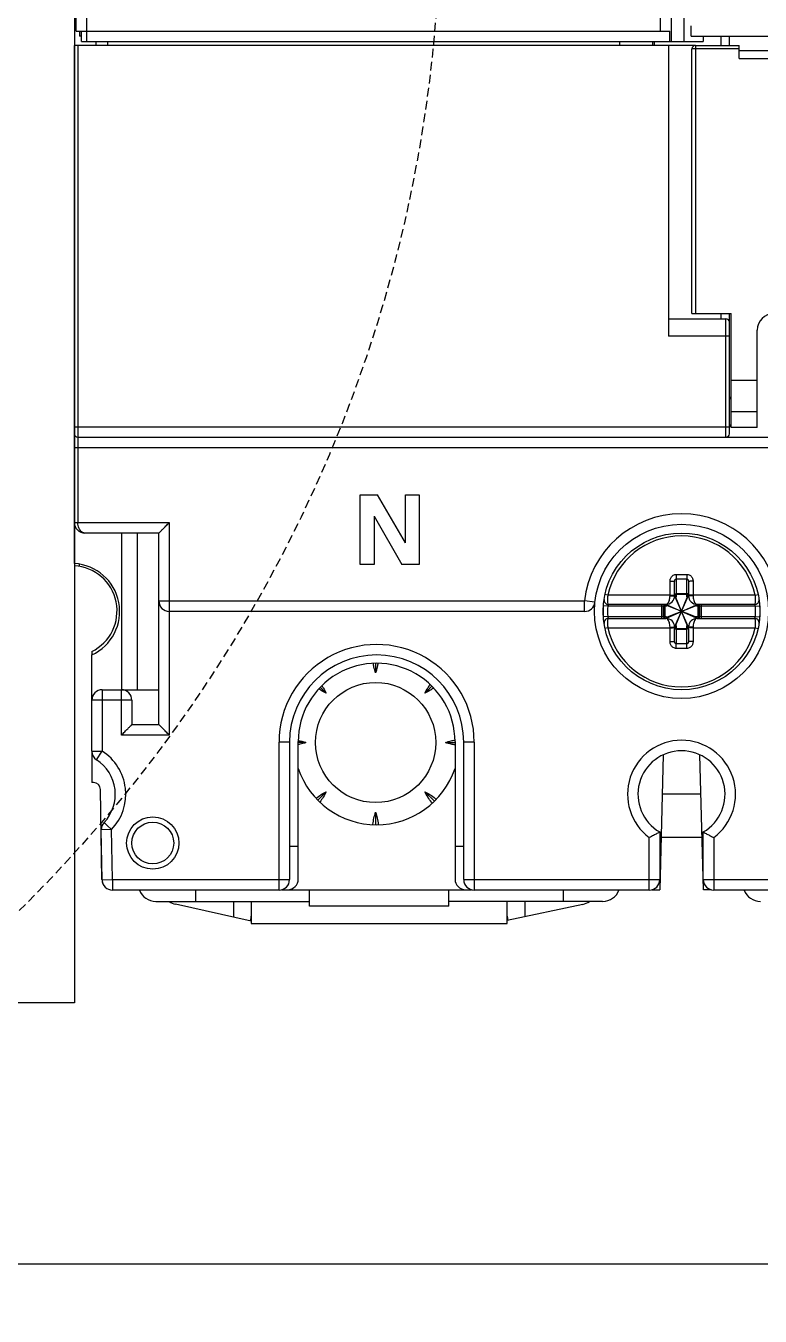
# Model space of a CAD drawing. Header units: millimetres. Extents: x -279 to 279, y -124 to 124.
# Drawn here: x 106.5 to 148.6, y -114.7 to -40.6 of the extents above; entities that cross this region are included whole.
import ezdxf

# ---------------------------------------------------------------- set-up
doc = ezdxf.new("R2010")
doc.units = ezdxf.units.MM
doc.linetypes.add('HIDDENX2', pattern=[0.75, 0.5, -0.25])

msp = doc.modelspace()

# ---------------------------------------------------------------- linework, layer by layer
for p, q in [((109.276, 48.022), (109.276, -40.632)), ((109.376, -40.932), (109.376, 45.561)), ((144.277, -41.532), (144.277, 45.186)), ((143.526, 40.768), (143.526, -41.532)), ((142.926, -40.932), (142.926, 40.168)), ((109.976, 2.068), (109.976, -40.932)), ((109.276, -40.632), (109.276, -41.764)), ((109.376, -40.632), (109.276, -40.632)), ((144.676, -41.232), (144.676, -40.632)), ((109.376, -40.932), (143.446, -40.932)), ((109.576, -40.932), (109.576, -41.232)), ((109.676, -41.232), (109.576, -41.232)), ((109.676, -41.532), (109.676, -40.932)), ((109.976, -40.932), (109.976, -41.532)), ((143.446, -41.532), (143.446, -40.932)), ((144.676, -41.232), (248.576, -41.232)), ((145.377, -41.232), (145.377, -41.532)), ((146.376, -41.232), (146.376, -41.754)), ((146.876, -41.754), (146.876, -41.232)), ((109.276, -71.508), (109.276, -41.764)), ((144.865, -41.764), (109.276, -41.764)), ((109.476, -41.764), (109.476, -69.154)), ((109.676, -41.532), (145.377, -41.532)), ((110.526, -41.764), (110.526, -41.532)), ((111.197, -41.764), (111.197, -41.532)), ((140.576, -41.764), (140.576, -41.532)), ((142.456, -41.532), (142.456, -41.764)), ((142.576, -41.764), (142.576, -41.532)), ((143.376, -41.764), (143.376, -58.454)), ((144.726, -57.154), (144.726, -41.954)), ((147.426, -41.954), (144.726, -41.954)), ((144.926, -41.754), (144.926, -57.154)), ((144.926, -41.754), (147.426, -41.754)), ((147.426, -42.504), (147.426, -41.754)), ((147.426, -42.054), (151.426, -42.054)), ((147.426, -42.504), (151.426, -42.504)), ((143.376, -57.454), (146.676, -57.454)), ((144.726, -57.154), (146.976, -57.154)), ((146.376, -57.154), (146.376, -57.454)), ((146.676, -64.254), (146.676, -57.454)), ((146.876, -64.054), (146.876, -57.154)), ((146.976, -63.704), (146.976, -57.154)), ((146.876, -58.454), (143.376, -58.454)), ((148.476, -63.704), (148.476, -58.104)), ((148.476, -61.004), (146.976, -61.004)), ((146.976, -61.979), (146.876, -61.979)), ((146.976, -62.054), (146.876, -62.054)), ((146.976, -62.779), (148.476, -62.779)), ((109.276, -63.654), (146.876, -63.654)), ((146.976, -63.554), (146.876, -63.554)), ((146.976, -63.629), (146.876, -63.629)), ((148.476, -63.704), (146.976, -63.704)), ((109.476, -64.254), (183.576, -64.254)), ((183.576, -64.854), (109.276, -64.854)), ((125.676, -71.554), (125.676, -67.554)), ((125.676, -67.554), (126.684, -67.554)), ((128.276, -70.313), (126.684, -67.554)), ((128.276, -70.313), (128.276, -67.554)), ((128.276, -67.554), (129.076, -67.554)), ((129.076, -67.554), (129.076, -71.554)), ((126.476, -68.795), (128.069, -71.554)), ((126.476, -68.795), (126.476, -71.554)), ((109.276, -69.154), (114.726, -69.154)), ((114.726, -69.154), (114.726, -81.354)), ((114.126, -69.754), (109.876, -69.754)), ((111.982, -69.754), (111.982, -78.754)), ((112.876, -69.754), (112.876, -78.754)), ((114.126, -80.754), (114.126, -69.754)), ((109.276, -71.508), (109.276, -71.634)), ((109.577, -71.669), (109.577, -71.543)), ((126.476, -71.554), (125.676, -71.554)), ((129.076, -71.554), (128.069, -71.554)), ((143.726, -73.354), (143.726, -72.55)), ((143.826, -72.387), (143.826, -73.309)), ((144.426, -73.309), (144.426, -72.387)), ((144.526, -72.55), (144.526, -73.354)), ((139.896, -73.318), (139.733, -73.282)), ((144.426, -73.239), (143.826, -73.239)), ((144.426, -73.281), (143.826, -73.281)), ((148.357, -73.318), (148.52, -73.282)), ((114.126, -73.654), (138.559, -73.654)), ((139.155, -73.718), (138.559, -73.654)), ((138.559, -74.254), (138.559, -73.654)), ((139.887, -73.954), (139.638, -73.936)), ((139.638, -74.571), (139.638, -73.936)), ((143.182, -73.954), (139.887, -73.954)), ((143.226, -73.854), (139.926, -73.854)), ((142.996, -74.654), (142.996, -73.854)), ((143.093, -74.554), (143.093, -73.954)), ((143.115, -73.954), (143.115, -74.554)), ((143.167, -73.954), (143.167, -74.554)), ((144.994, -74.639), (143.259, -73.868)), ((143.259, -74.639), (144.994, -73.868)), ((144.923, -74.572), (143.33, -73.935)), ((143.33, -74.572), (144.923, -73.935)), ((143.464, -73.354), (143.726, -73.354)), ((144.512, -75.121), (143.741, -73.387)), ((143.741, -75.121), (144.512, -73.387)), ((144.445, -75.05), (143.808, -73.457)), ((143.808, -75.05), (144.445, -73.457)), ((144.789, -73.354), (144.526, -73.354)), ((148.326, -73.854), (145.026, -73.854)), ((148.366, -73.954), (145.071, -73.954)), ((145.086, -74.554), (145.086, -73.954)), ((145.138, -74.554), (145.138, -73.954)), ((145.16, -73.954), (145.16, -74.554)), ((145.257, -73.854), (145.257, -74.654)), ((148.366, -73.954), (148.615, -73.936)), ((148.615, -73.936), (148.615, -74.571)), ((138.559, -74.254), (114.726, -74.254)), ((139.887, -74.554), (139.638, -74.571)), ((139.887, -74.554), (143.182, -74.554)), ((139.926, -74.654), (143.226, -74.654)), ((145.026, -74.654), (148.326, -74.654)), ((145.071, -74.554), (148.366, -74.554)), ((148.366, -74.554), (148.615, -74.571)), ((139.896, -75.19), (139.733, -75.226)), ((143.464, -75.154), (143.726, -75.154)), ((143.726, -75.958), (143.726, -75.154)), ((143.826, -75.198), (143.826, -76.12)), ((143.826, -75.227), (144.426, -75.227)), ((143.826, -75.269), (144.426, -75.269)), ((144.426, -76.12), (144.426, -75.198)), ((144.789, -75.154), (144.526, -75.154)), ((144.526, -75.154), (144.526, -75.958)), ((148.357, -75.19), (148.52, -75.226)), ((110.276, -76.56), (110.276, -76.752)), ((110.276, -82.275), (110.276, -76.752)), ((126.567, -77.235), (126.567, -77.78)), ((110.876, -78.754), (110.876, -82.275)), ((110.876, -78.754), (114.126, -78.754)), ((111.976, -81.354), (111.976, -78.754)), ((123.391, -78.606), (123.737, -78.952)), ((129.397, -78.952), (129.802, -78.546)), ((112.576, -79.354), (110.276, -79.354)), ((112.576, -79.354), (112.576, -80.754)), ((112.576, -80.754), (114.126, -80.754)), ((114.726, -81.354), (111.976, -81.354)), ((121.626, -81.754), (121.026, -81.754)), ((121.026, -90.254), (121.026, -81.754)), ((121.626, -81.754), (121.626, -89.654)), ((122.124, -89.632), (122.124, -81.732)), ((122.564, -81.782), (122.124, -81.782)), ((130.569, -81.782), (131.124, -81.782)), ((131.124, -81.732), (131.124, -89.632)), ((132.226, -81.754), (131.626, -81.754)), ((131.626, -89.654), (131.626, -81.754)), ((132.226, -81.754), (132.226, -90.254)), ((110.276, -82.275), (110.276, -84.082)), ((110.276, -82.275), (110.876, -82.275)), ((110.551, -82.779), (110.876, -82.275)), ((143.073, -82.489), (142.871, -90.232)), ((145.382, -90.232), (145.179, -82.489)), ((110.371, -84.082), (110.276, -84.082)), ((110.861, -89.643), (110.771, -84.475)), ((123.737, -84.612), (123.253, -85.096)), ((129.397, -84.612), (129.939, -85.154)), ((143.015, -84.732), (145.238, -84.732)), ((126.567, -85.784), (126.567, -86.5)), ((110.981, -86.372), (111.062, -86.448)), ((111.062, -86.448), (111.123, -86.505)), ((111.123, -86.505), (111.158, -86.54)), ((111.158, -86.54), (111.416, -86.785)), ((111.416, -86.785), (110.816, -86.795)), ((110.866, -89.664), (110.816, -86.795)), ((111.466, -89.654), (111.416, -86.785)), ((142.276, -90.254), (142.276, -87.241)), ((142.876, -86.919), (142.876, -89.654)), ((145.303, -87.232), (142.949, -87.232)), ((145.376, -89.654), (145.376, -86.919)), ((145.976, -87.241), (145.976, -90.254)), ((121.626, -87.732), (122.124, -87.732)), ((131.124, -87.732), (131.626, -87.732)), ((110.866, -89.664), (111.466, -89.654)), ((111.466, -89.654), (121.626, -89.654)), ((111.466, -89.654), (111.466, -90.254)), ((121.026, -90.254), (111.466, -90.254)), ((116.223, -90.254), (116.223, -90.907)), ((121.185, -90.232), (121.524, -90.232)), ((131.724, -90.252), (121.524, -90.252)), ((122.773, -91.182), (122.773, -90.252)), ((130.773, -91.182), (130.773, -90.252)), ((131.626, -89.654), (142.876, -89.654)), ((131.724, -90.232), (132.068, -90.232)), ((142.276, -90.254), (132.226, -90.254)), ((137.324, -90.254), (137.324, -90.907)), ((142.435, -90.232), (142.871, -90.232)), ((145.376, -89.654), (156.626, -89.654)), ((145.818, -90.232), (145.382, -90.232)), ((156.026, -90.254), (145.976, -90.254)), ((113.948, -90.907), (122.773, -90.907)), ((119.423, -92.03), (115.082, -91.068)), ((118.423, -91.808), (118.423, -90.907)), ((119.423, -90.907), (119.423, -92.182)), ((139.598, -90.907), (130.773, -90.907)), ((134.123, -92.182), (134.123, -90.907)), ((138.464, -91.079), (134.123, -92.009)), ((135.123, -90.907), (135.123, -91.795)), ((130.773, -91.182), (122.773, -91.182)), ((119.423, -92.182), (134.123, -92.182))]:
    msp.add_line(p, q)
at = {"color": 7}
msp.add_lwpolyline([(-278.724, -111.719), (271.276, -111.719), (271.276, 108.281), (-278.724, 108.281)], close=True, dxfattribs=at)
at = {"color": 3, "linetype": 'ByBlock', "lineweight": -2}
msp.add_lwpolyline([(-10.724, 98.281), (109.276, 98.281), (109.276, -96.719), (-10.724, -96.719)], close=True, dxfattribs=at)
at = {"color": 4, "linetype": 'HIDDENX2'}
msp.add_circle((49.276, -33.719), 81, dxfattribs=at)
for centre, radius in [((144.126, -74.254), 5), ((144.126, -74.254), 4.5), ((126.567, -81.782), 3.45), ((113.776, -87.554), 1.5), ((113.776, -87.554), 1.2)]:
    msp.add_circle(centre, radius)
for centre, radius, start, end in [((144.926, -41.954), 0.2, 90, 180), ((146.676, -57.654), 0.2, 0, 90), ((149.426, -58.104), 0.95, 0, 180), ((109.476, -64.054), 0.2, -179.99982, -90), ((146.676, -64.054), 0.2, -90, -0.00085), ((144.126, -74.254), 5.6, 6.15064, 173.84936), ((109.876, -69.154), 0.6, 180, -90), ((144.126, -74.254), 4.333, 12.47309, 167.52691), ((109.126, -74.254), 2.75, -65.28015, 86.87322), ((109.126, -74.229), 2.599, 11.4703, 86.6814), ((109.126, -74.229), 2.599, -63.71893, 11.4703), ((114.726, -73.654), 0.6, 180, -90), ((138.559, -73.654), 0.6, -90, -6.15064), ((139.926, -73.604), 0.25, 171.20259, -90), ((144.126, -74.254), 4.25, 175.95223, -175.95223), ((143.226, -73.354), 0.5, -90, 0), ((145.026, -73.354), 0.5, 180, -90), ((148.326, -73.604), 0.25, -90.00004, 8.79727), ((144.126, -74.254), 4.25, -4.04777, 4.04777), ((139.926, -74.904), 0.25, 89.99996, -171.20273), ((143.226, -75.154), 0.5, 0, 90), ((145.026, -75.154), 0.5, 90, 180), ((148.326, -74.904), 0.25, -8.79741, 90), ((144.126, -74.254), 4.333, -167.52691, -12.47309), ((126.626, -81.754), 5.6, 0, -179.99938), ((126.626, -81.754), 5, 0, -180), ((126.624, -81.732), 4.5, -0.00001, -179.99616), ((110.876, -79.354), 0.6, 90, 180), ((111.976, -79.354), 0.6, 0, 90), ((144.126, -84.754), 3.1, -53.36079, -126.63921), ((110.876, -82.275), 0.6, 180, -122.84532), ((109.276, -84.754), 2.35, -43.50889, 57.15468), ((109.276, -84.754), 2.95, -43.50888, 57.15487), ((144.126, -84.754), 2.5, -60, -120), ((126.626, -81.752), 4.75, -161.42959, -18.72993), ((110.371, -84.482), 0.4, 0.75185, 90), ((111.416, -86.785), 0.6, 136.49111, -179), ((111.461, -89.632), 0.6, -178.99158, -163.82562), ((121.524, -89.632), 0.6, -90.00323, 0), ((131.724, -89.632), 0.6, -179.99968, -90.05105), ((111.466, -89.654), 0.6, -179, -90), ((113.948, -89.907), 1, -159.71201, -90), ((121.026, -89.654), 0.6, -90, 0), ((132.226, -89.654), 0.6, 180, -90), ((139.598, -89.907), 1, -89.9998, -20.28801), ((142.276, -89.654), 0.6, -90, 0), ((145.976, -89.654), 0.6, 180, -90), ((148.654, -89.907), 1, -159.71201, -90), ((115.298, -90.092), 1, -125.32611, -102.48908), ((138.248, -90.103), 1, -77.56824, -53.61747)]:
    msp.add_arc(centre, radius, start, end)
for points, knots in [([(109.876, -69.754), (109.833, -69.754), (109.744, -69.731), (109.637, -69.645), (109.558, -69.528), (109.505, -69.393), (109.481, -69.265), (109.476, -69.185), (109.476, -69.154)], [0, 0, 0, 0, 0.130511, 0.2629632, 0.4033116, 0.5506783, 0.6958514, 0.7904779, 0.7904779, 0.7904779, 0.7904779]), ([(114.126, -69.754), (114.136, -69.744), (114.173, -69.708), (114.252, -69.628), (114.378, -69.503), (114.541, -69.339), (114.662, -69.219), (114.726, -69.154)], [0, 0, 0, 0, 0.0402334, 0.155377, 0.3364328, 0.573722, 0.8485282, 0.8485282, 0.8485282, 0.8485282]), ([(143.464, -72.516), (143.464, -72.494), (143.468, -72.445), (143.487, -72.372), (143.524, -72.298), (143.579, -72.229), (143.651, -72.173), (143.734, -72.139), (143.792, -72.13), (143.821, -72.13)], [0, 0, 0, 0, 0.0686055, 0.1439426, 0.226554, 0.3151503, 0.4062368, 0.4967444, 0.5814957, 0.5814957, 0.5814957, 0.5814957]), ([(143.464, -72.516), (143.497, -72.516), (143.558, -72.517), (143.643, -72.524), (143.69, -72.532), (143.726, -72.542), (143.726, -72.55)], [0, 0, 0, 0, 0.0995172, 0.1852358, 0.2437846, 0.2679334, 0.2679334, 0.2679334, 0.2679334]), ([(143.464, -73.318), (143.464, -73.236), (143.464, -73.065), (143.464, -72.798), (143.464, -72.612), (143.464, -72.516)], [0, 0, 0, 0, 0.2451334, 0.5135022, 0.8014853, 0.8014853, 0.8014853, 0.8014853]), ([(143.726, -72.55), (143.726, -72.54), (143.728, -72.52), (143.733, -72.49), (143.743, -72.46), (143.758, -72.431), (143.778, -72.407), (143.801, -72.392), (143.818, -72.388), (143.826, -72.387)], [0, 0, 0, 0, 0.0284303, 0.0592124, 0.0918038, 0.1246929, 0.1556434, 0.1834244, 0.2075979, 0.2075979, 0.2075979, 0.2075979]), ([(143.821, -72.13), (143.888, -72.129), (144.024, -72.128), (144.228, -72.128), (144.364, -72.129), (144.432, -72.13)], [0, 0, 0, 0, 0.2025636, 0.4076196, 0.6117272, 0.6117272, 0.6117272, 0.6117272]), ([(143.821, -72.13), (143.821, -72.163), (143.822, -72.227), (143.824, -72.313), (143.825, -72.365), (143.826, -72.387)], [0, 0, 0, 0, 0.1001381, 0.1907363, 0.2572488, 0.2572488, 0.2572488, 0.2572488]), ([(143.826, -72.387), (143.893, -72.386), (144.026, -72.385), (144.226, -72.385), (144.36, -72.386), (144.426, -72.387)], [0, 0, 0, 0, 0.1989894, 0.3995198, 0.6000139, 0.6000139, 0.6000139, 0.6000139]), ([(144.432, -72.13), (144.432, -72.163), (144.431, -72.227), (144.429, -72.313), (144.428, -72.365), (144.426, -72.387)], [0, 0, 0, 0, 0.1001378, 0.190736, 0.257248, 0.257248, 0.257248, 0.257248]), ([(144.426, -72.387), (144.434, -72.388), (144.452, -72.392), (144.475, -72.407), (144.495, -72.431), (144.51, -72.459), (144.52, -72.49), (144.525, -72.52), (144.526, -72.54), (144.526, -72.55)], [0, 0, 0, 0, 0.0240864, 0.0517359, 0.0826458, 0.1155786, 0.1482428, 0.1791, 0.2075994, 0.2075994, 0.2075994, 0.2075994]), ([(144.432, -72.13), (144.46, -72.13), (144.519, -72.139), (144.601, -72.173), (144.674, -72.228), (144.729, -72.297), (144.766, -72.372), (144.785, -72.445), (144.789, -72.494), (144.789, -72.516)], [0, 0, 0, 0, 0.0844544, 0.1745763, 0.2656171, 0.3543791, 0.4371975, 0.5127248, 0.5814975, 0.5814975, 0.5814975, 0.5814975]), ([(144.789, -72.516), (144.756, -72.516), (144.695, -72.517), (144.61, -72.524), (144.563, -72.532), (144.526, -72.542), (144.526, -72.55)], [0, 0, 0, 0, 0.0995172, 0.1852358, 0.2437845, 0.2679333, 0.2679333, 0.2679333, 0.2679333]), ([(144.789, -72.516), (144.789, -72.614), (144.789, -72.8), (144.789, -73.068), (144.789, -73.237), (144.789, -73.318)], [0, 0, 0, 0, 0.2923982, 0.5595968, 0.8014853, 0.8014853, 0.8014853, 0.8014853]), ([(139.896, -73.318), (139.892, -73.351), (139.884, -73.42), (139.878, -73.524), (139.876, -73.627), (139.879, -73.718), (139.89, -73.789), (139.901, -73.834), (139.919, -73.854), (139.926, -73.854)], [0, 0, 0, 0, 0.1011592, 0.2076643, 0.3132474, 0.407516, 0.4809532, 0.526858, 0.54949, 0.54949, 0.54949, 0.54949]), ([(143.464, -73.318), (143.369, -73.318), (143.174, -73.318), (142.87, -73.318), (142.54, -73.318), (142.178, -73.318), (141.783, -73.318), (141.356, -73.318), (140.897, -73.318), (140.407, -73.318), (140.07, -73.318), (139.896, -73.318)], [0, 0, 0, 0, 0.284634, 0.583745, 0.912593, 1.274918, 1.670146, 2.09758, 2.55637, 3.046106, 3.56801, 3.56801, 3.56801, 3.56801]), ([(143.464, -73.354), (143.464, -73.348), (143.464, -73.336), (143.464, -73.324), (143.464, -73.318)], [0, 0, 0, 0, 0.01817785, 0.03583874, 0.03583874, 0.03583874, 0.03583874]), ([(143.563, -73.319), (143.592, -73.319), (143.644, -73.32), (143.686, -73.33), (143.726, -73.329), (143.726, -73.336)], [0, 0, 0, 0, 0.08551, 0.1433196, 0.1647829, 0.1647829, 0.1647829, 0.1647829]), ([(143.726, -73.325), (143.726, -73.317), (143.742, -73.297), (143.769, -73.288), (143.787, -73.284), (143.792, -73.283)], [0, 0, 0, 0, 0.02606707, 0.06616314, 0.08229637, 0.08229637, 0.08229637, 0.08229637]), ([(143.726, -73.354), (143.726, -73.345), (143.742, -73.325), (143.769, -73.316), (143.787, -73.313), (143.792, -73.312)], [0, 0, 0, 0, 0.026066, 0.06616128, 0.0822948, 0.0822948, 0.0822948, 0.0822948]), ([(143.762, -73.259), (143.766, -73.256), (143.776, -73.25), (143.787, -73.246), (143.792, -73.244)], [0, 0, 0, 0, 0.01681323, 0.03392807, 0.03392807, 0.03392807, 0.03392807]), ([(143.826, -73.309), (143.826, -73.334), (143.823, -73.384), (143.814, -73.433), (143.808, -73.457)], [0, 0, 0, 0, 0.0754848, 0.149718, 0.149718, 0.149718, 0.149718]), ([(144.445, -73.457), (144.439, -73.433), (144.43, -73.384), (144.426, -73.334), (144.426, -73.309)], [0, 0, 0, 0, 0.0742087, 0.149722, 0.149722, 0.149722, 0.149722]), ([(144.526, -73.325), (144.526, -73.317), (144.511, -73.297), (144.485, -73.288), (144.466, -73.284), (144.461, -73.283)], [0, 0, 0, 0, 0.02575795, 0.06597454, 0.08217418, 0.08217418, 0.08217418, 0.08217418]), ([(144.526, -73.354), (144.526, -73.345), (144.51, -73.325), (144.484, -73.316), (144.466, -73.313), (144.461, -73.312)], [0, 0, 0, 0, 0.02606706, 0.06616314, 0.08229636, 0.08229636, 0.08229636, 0.08229636]), ([(144.69, -73.319), (144.661, -73.319), (144.609, -73.32), (144.567, -73.33), (144.526, -73.329), (144.526, -73.336)], [0, 0, 0, 0, 0.0855099, 0.1433196, 0.1647829, 0.1647829, 0.1647829, 0.1647829]), ([(148.357, -73.318), (148.183, -73.318), (147.846, -73.318), (147.356, -73.318), (146.897, -73.318), (146.47, -73.318), (146.075, -73.318), (145.713, -73.318), (145.383, -73.318), (145.079, -73.318), (144.884, -73.318), (144.789, -73.318)], [0, 0, 0, 0, 0.521932, 1.011689, 1.470493, 1.89794, 2.293184, 2.655521, 2.984393, 3.283507, 3.56801, 3.56801, 3.56801, 3.56801]), ([(144.789, -73.318), (144.789, -73.324), (144.789, -73.336), (144.789, -73.348), (144.789, -73.354)], [0, 0, 0, 0, 0.01766099, 0.03583874, 0.03583874, 0.03583874, 0.03583874]), ([(148.326, -73.854), (148.334, -73.854), (148.352, -73.834), (148.363, -73.789), (148.374, -73.718), (148.377, -73.627), (148.375, -73.524), (148.369, -73.42), (148.361, -73.351), (148.357, -73.318)], [0, 0, 0, 0, 0.022622, 0.0685253, 0.1419848, 0.236287, 0.3418926, 0.4483892, 0.5494906, 0.5494906, 0.5494906, 0.5494906]), ([(139.926, -73.854), (139.923, -73.859), (139.917, -73.872), (139.906, -73.895), (139.896, -73.923), (139.89, -73.943), (139.887, -73.954)], [0, 0, 0, 0, 0.0187148, 0.0440151, 0.0759374, 0.1077522, 0.1077522, 0.1077522, 0.1077522]), ([(143.156, -73.86), (143.151, -73.862), (143.131, -73.872), (143.11, -73.893), (143.1, -73.914), (143.099, -73.92)], [0, 0, 0, 0, 0.01694014, 0.06782964, 0.08515314, 0.08515314, 0.08515314, 0.08515314]), ([(143.149, -73.877), (143.141, -73.885), (143.13, -73.898), (143.123, -73.914), (143.121, -73.92)], [0, 0, 0, 0, 0.03424847, 0.05157209, 0.05157209, 0.05157209, 0.05157209]), ([(143.211, -73.854), (143.195, -73.854), (143.172, -73.86), (143.154, -73.873), (143.149, -73.877)], [0, 0, 0, 0, 0.05012009, 0.06715642, 0.06715642, 0.06715642, 0.06715642]), ([(143.211, -73.854), (143.203, -73.854), (143.183, -73.87), (143.174, -73.896), (143.17, -73.914), (143.17, -73.919)], [0, 0, 0, 0, 0.02574366, 0.06591584, 0.08212123, 0.08212123, 0.08212123, 0.08212123]), ([(143.33, -73.935), (143.306, -73.941), (143.257, -73.951), (143.207, -73.954), (143.182, -73.954)], [0, 0, 0, 0, 0.0741826, 0.1497294, 0.1497294, 0.1497294, 0.1497294]), ([(143.226, -73.854), (143.218, -73.854), (143.198, -73.87), (143.189, -73.896), (143.185, -73.914), (143.185, -73.92)], [0, 0, 0, 0, 0.02606707, 0.06616314, 0.08229636, 0.08229636, 0.08229636, 0.08229636]), ([(143.226, -73.854), (143.255, -73.854), (143.319, -73.825), (143.383, -73.737), (143.431, -73.62), (143.458, -73.489), (143.464, -73.398), (143.464, -73.354)], [0, 0, 0, 0, 0.0857154, 0.1935589, 0.3219294, 0.4600473, 0.5939554, 0.5939554, 0.5939554, 0.5939554]), ([(143.259, -73.868), (143.257, -73.872), (143.255, -73.884), (143.262, -73.893), (143.266, -73.897)], [0, 0, 0, 0, 0.01414468, 0.03141043, 0.03141043, 0.03141043, 0.03141043]), ([(143.329, -73.843), (143.322, -73.845), (143.308, -73.848), (143.289, -73.853), (143.272, -73.858), (143.262, -73.864), (143.259, -73.868)], [0, 0, 0, 0, 0.02223725, 0.04269836, 0.06092843, 0.07550805, 0.07550805, 0.07550805, 0.07550805]), ([(143.266, -73.897), (143.271, -73.902), (143.283, -73.912), (143.297, -73.92), (143.304, -73.923)], [0, 0, 0, 0, 0.02119907, 0.04643887, 0.04643887, 0.04643887, 0.04643887]), ([(143.716, -73.457), (143.717, -73.449), (143.72, -73.436), (143.725, -73.416), (143.731, -73.399), (143.737, -73.389), (143.741, -73.387)], [0, 0, 0, 0, 0.02227813, 0.04272751, 0.06093428, 0.07551171, 0.07551171, 0.07551171, 0.07551171]), ([(143.808, -73.457), (143.804, -73.448), (143.797, -73.432), (143.785, -73.411), (143.771, -73.394), (143.758, -73.384), (143.749, -73.384), (143.746, -73.384)], [0, 0, 0, 0, 0.0283478, 0.0532815, 0.0748872, 0.0920764, 0.1014859, 0.1014859, 0.1014859, 0.1014859]), ([(144.512, -73.387), (144.508, -73.384), (144.496, -73.382), (144.482, -73.394), (144.472, -73.406), (144.467, -73.414), (144.465, -73.416)], [0, 0, 0, 0, 0.01414489, 0.03141149, 0.05261127, 0.06060313, 0.06060313, 0.06060313, 0.06060313]), ([(144.537, -73.457), (144.536, -73.45), (144.533, -73.436), (144.528, -73.416), (144.522, -73.399), (144.516, -73.389), (144.512, -73.387)], [0, 0, 0, 0, 0.02223904, 0.04270095, 0.06093086, 0.07551201, 0.07551201, 0.07551201, 0.07551201]), ([(144.789, -73.354), (144.789, -73.398), (144.795, -73.489), (144.822, -73.62), (144.869, -73.737), (144.934, -73.825), (144.998, -73.854), (145.026, -73.854)], [0, 0, 0, 0, 0.1339076, 0.2720257, 0.4003964, 0.5082394, 0.5939557, 0.5939557, 0.5939557, 0.5939557]), ([(144.923, -73.843), (144.931, -73.845), (144.945, -73.848), (144.964, -73.853), (144.981, -73.858), (144.991, -73.864), (144.994, -73.868)], [0, 0, 0, 0, 0.02227705, 0.04272547, 0.06093149, 0.07550845, 0.07550845, 0.07550845, 0.07550845]), ([(144.923, -73.935), (144.932, -73.932), (144.948, -73.924), (144.97, -73.912), (144.986, -73.899), (144.997, -73.885), (144.997, -73.876), (144.996, -73.873)], [0, 0, 0, 0, 0.0283477, 0.0532806, 0.0748854, 0.0920738, 0.1014832, 0.1014832, 0.1014832, 0.1014832]), ([(145.071, -73.954), (145.046, -73.954), (144.996, -73.951), (144.947, -73.941), (144.923, -73.935)], [0, 0, 0, 0, 0.0755715, 0.1497317, 0.1497317, 0.1497317, 0.1497317]), ([(145.026, -73.854), (145.035, -73.854), (145.055, -73.87), (145.064, -73.896), (145.068, -73.914), (145.068, -73.92)], [0, 0, 0, 0, 0.02606593, 0.06616117, 0.08229471, 0.08229471, 0.08229471, 0.08229471]), ([(145.042, -73.854), (145.058, -73.854), (145.081, -73.86), (145.099, -73.873), (145.103, -73.877)], [0, 0, 0, 0, 0.04960304, 0.06665907, 0.06665907, 0.06665907, 0.06665907]), ([(145.042, -73.854), (145.05, -73.854), (145.07, -73.87), (145.079, -73.896), (145.083, -73.914), (145.083, -73.92)], [0, 0, 0, 0, 0.02606707, 0.06616314, 0.08229636, 0.08229636, 0.08229636, 0.08229636]), ([(145.112, -73.867), (145.126, -73.876), (145.143, -73.893), (145.152, -73.914), (145.154, -73.92)], [0, 0, 0, 0, 0.05088955, 0.06821316, 0.06821316, 0.06821316, 0.06821316]), ([(145.115, -73.889), (145.119, -73.894), (145.125, -73.903), (145.13, -73.914), (145.132, -73.919)], [0, 0, 0, 0, 0.01735271, 0.03476827, 0.03476827, 0.03476827, 0.03476827]), ([(148.366, -73.954), (148.363, -73.943), (148.357, -73.923), (148.347, -73.895), (148.336, -73.872), (148.329, -73.859), (148.326, -73.854)], [0, 0, 0, 0, 0.0318147, 0.0637371, 0.0890374, 0.1077522, 0.1077522, 0.1077522, 0.1077522]), ([(139.926, -74.654), (139.919, -74.654), (139.901, -74.674), (139.89, -74.719), (139.879, -74.79), (139.876, -74.881), (139.878, -74.983), (139.884, -75.087), (139.892, -75.156), (139.896, -75.19)], [0, 0, 0, 0, 0.022622, 0.0685253, 0.1419848, 0.236287, 0.3418926, 0.4483892, 0.5494906, 0.5494906, 0.5494906, 0.5494906]), ([(139.887, -74.554), (139.89, -74.564), (139.896, -74.584), (139.906, -74.612), (139.917, -74.635), (139.923, -74.648), (139.926, -74.654)], [0, 0, 0, 0, 0.0318147, 0.0637371, 0.0890374, 0.1077522, 0.1077522, 0.1077522, 0.1077522]), ([(143.141, -74.64), (143.126, -74.632), (143.11, -74.614), (143.1, -74.593), (143.099, -74.588)], [0, 0, 0, 0, 0.05088955, 0.06821316, 0.06821316, 0.06821316, 0.06821316]), ([(143.138, -74.618), (143.134, -74.614), (143.127, -74.604), (143.123, -74.594), (143.121, -74.588)], [0, 0, 0, 0, 0.01735271, 0.03476827, 0.03476827, 0.03476827, 0.03476827]), ([(143.211, -74.654), (143.195, -74.654), (143.172, -74.647), (143.154, -74.634), (143.15, -74.631)], [0, 0, 0, 0, 0.04960304, 0.06665908, 0.06665908, 0.06665908, 0.06665908]), ([(143.211, -74.654), (143.203, -74.654), (143.183, -74.638), (143.174, -74.612), (143.17, -74.593), (143.169, -74.588)], [0, 0, 0, 0, 0.02606707, 0.06616314, 0.08229637, 0.08229637, 0.08229637, 0.08229637]), ([(143.182, -74.554), (143.207, -74.554), (143.257, -74.557), (143.306, -74.566), (143.33, -74.572)], [0, 0, 0, 0, 0.0755715, 0.1497317, 0.1497317, 0.1497317, 0.1497317]), ([(143.226, -74.654), (143.218, -74.654), (143.198, -74.638), (143.189, -74.612), (143.185, -74.593), (143.185, -74.588)], [0, 0, 0, 0, 0.02606593, 0.06616117, 0.08229471, 0.08229471, 0.08229471, 0.08229471]), ([(143.464, -75.154), (143.464, -75.109), (143.458, -75.018), (143.431, -74.887), (143.383, -74.771), (143.319, -74.683), (143.255, -74.654), (143.226, -74.654)], [0, 0, 0, 0, 0.1339076, 0.2720257, 0.4003964, 0.5082394, 0.5939557, 0.5939557, 0.5939557, 0.5939557]), ([(143.33, -74.572), (143.321, -74.576), (143.305, -74.583), (143.283, -74.596), (143.267, -74.609), (143.256, -74.622), (143.256, -74.632), (143.257, -74.635)], [0, 0, 0, 0, 0.0283477, 0.0532806, 0.0748854, 0.0920738, 0.1014832, 0.1014832, 0.1014832, 0.1014832]), ([(143.329, -74.664), (143.322, -74.663), (143.308, -74.66), (143.289, -74.655), (143.272, -74.649), (143.262, -74.643), (143.259, -74.639)], [0, 0, 0, 0, 0.02227705, 0.04272547, 0.06093149, 0.07550845, 0.07550845, 0.07550845, 0.07550845]), ([(145.026, -74.654), (144.998, -74.654), (144.934, -74.683), (144.869, -74.771), (144.822, -74.887), (144.795, -75.018), (144.789, -75.109), (144.789, -75.154)], [0, 0, 0, 0, 0.0857154, 0.1935589, 0.3219294, 0.4600473, 0.5939554, 0.5939554, 0.5939554, 0.5939554]), ([(145.071, -74.554), (145.046, -74.554), (144.996, -74.557), (144.947, -74.566), (144.923, -74.572)], [0, 0, 0, 0, 0.0753321, 0.1496914, 0.1496914, 0.1496914, 0.1496914]), ([(144.923, -74.664), (144.931, -74.663), (144.945, -74.66), (144.964, -74.655), (144.981, -74.649), (144.991, -74.643), (144.994, -74.639)], [0, 0, 0, 0, 0.02221081, 0.04255589, 0.06104522, 0.07551541, 0.07551541, 0.07551541, 0.07551541]), ([(144.987, -74.611), (144.982, -74.606), (144.97, -74.596), (144.957, -74.588), (144.949, -74.584)], [0, 0, 0, 0, 0.0209119, 0.04607775, 0.04607775, 0.04607775, 0.04607775]), ([(144.994, -74.639), (144.996, -74.635), (144.998, -74.623), (144.991, -74.615), (144.987, -74.611)], [0, 0, 0, 0, 0.01458251, 0.03123653, 0.03123653, 0.03123653, 0.03123653]), ([(145.071, -74.554), (145.071, -74.571), (145.068, -74.601), (145.055, -74.636), (145.04, -74.65), (145.034, -74.652)], [0, 0, 0, 0, 0.050359, 0.0904545, 0.1092398, 0.1092398, 0.1092398, 0.1092398]), ([(145.086, -74.554), (145.086, -74.571), (145.083, -74.601), (145.07, -74.636), (145.055, -74.65), (145.049, -74.652)], [0, 0, 0, 0, 0.0503577, 0.0904538, 0.1092396, 0.1092396, 0.1092396, 0.1092396]), ([(145.138, -74.554), (145.138, -74.571), (145.129, -74.606), (145.096, -74.64), (145.069, -74.65), (145.058, -74.652)], [0, 0, 0, 0, 0.0519316, 0.1030547, 0.1364663, 0.1364663, 0.1364663, 0.1364663]), ([(145.16, -74.554), (145.16, -74.571), (145.151, -74.606), (145.115, -74.644), (145.08, -74.654), (145.064, -74.654)], [0, 0, 0, 0, 0.0516475, 0.1025371, 0.1526572, 0.1526572, 0.1526572, 0.1526572]), ([(148.326, -74.654), (148.329, -74.649), (148.336, -74.636), (148.346, -74.613), (148.357, -74.585), (148.363, -74.564), (148.366, -74.554)], [0, 0, 0, 0, 0.0178792, 0.0426, 0.0748566, 0.1077504, 0.1077504, 0.1077504, 0.1077504]), ([(148.357, -75.19), (148.361, -75.156), (148.369, -75.087), (148.375, -74.983), (148.377, -74.881), (148.374, -74.79), (148.363, -74.719), (148.352, -74.674), (148.334, -74.654), (148.326, -74.654)], [0, 0, 0, 0, 0.1011592, 0.2076643, 0.3132474, 0.407516, 0.4809532, 0.526858, 0.54949, 0.54949, 0.54949, 0.54949]), ([(139.896, -75.19), (140.07, -75.19), (140.407, -75.19), (140.897, -75.19), (141.356, -75.19), (141.783, -75.19), (142.178, -75.19), (142.54, -75.19), (142.87, -75.19), (143.174, -75.19), (143.369, -75.19), (143.464, -75.19)], [0, 0, 0, 0, 0.521932, 1.011689, 1.470493, 1.89794, 2.293184, 2.655521, 2.984393, 3.283507, 3.56801, 3.56801, 3.56801, 3.56801]), ([(143.464, -75.19), (143.464, -75.184), (143.464, -75.172), (143.464, -75.16), (143.464, -75.154)], [0, 0, 0, 0, 0.01766099, 0.03583874, 0.03583874, 0.03583874, 0.03583874]), ([(143.464, -75.991), (143.464, -75.962), (143.464, -75.903), (143.464, -75.809), (143.464, -75.706), (143.464, -75.594), (143.464, -75.47), (143.464, -75.334), (143.464, -75.239), (143.464, -75.19)], [0, 0, 0, 0, 0.0858183, 0.1792338, 0.2814322, 0.3935658, 0.516742, 0.6522102, 0.8014853, 0.8014853, 0.8014853, 0.8014853]), ([(143.563, -75.189), (143.592, -75.188), (143.641, -75.189), (143.69, -75.176), (143.721, -75.18), (143.725, -75.175)], [0, 0, 0, 0, 0.0855099, 0.1433196, 0.1628273, 0.1628273, 0.1628273, 0.1628273]), ([(143.716, -75.051), (143.717, -75.058), (143.72, -75.072), (143.725, -75.092), (143.731, -75.108), (143.737, -75.118), (143.741, -75.121)], [0, 0, 0, 0, 0.02223797, 0.04270049, 0.06093265, 0.07551204, 0.07551204, 0.07551204, 0.07551204]), ([(143.726, -75.154), (143.726, -75.162), (143.742, -75.182), (143.769, -75.191), (143.787, -75.195), (143.792, -75.196)], [0, 0, 0, 0, 0.02606706, 0.06616314, 0.08229636, 0.08229636, 0.08229636, 0.08229636]), ([(143.726, -75.182), (143.726, -75.191), (143.742, -75.211), (143.768, -75.219), (143.787, -75.223), (143.792, -75.224)], [0, 0, 0, 0, 0.02575795, 0.06597454, 0.08217417, 0.08217417, 0.08217417, 0.08217417]), ([(143.741, -75.121), (143.745, -75.124), (143.757, -75.125), (143.769, -75.115), (143.776, -75.107), (143.779, -75.104)], [0, 0, 0, 0, 0.01414489, 0.03141149, 0.04509897, 0.04509897, 0.04509897, 0.04509897]), ([(143.779, -75.104), (143.78, -75.102), (143.783, -75.098), (143.786, -75.093), (143.788, -75.091)], [0, 0, 0, 0, 0.00753388, 0.01552575, 0.01552575, 0.01552575, 0.01552575]), ([(143.808, -75.05), (143.814, -75.074), (143.823, -75.123), (143.826, -75.173), (143.826, -75.198)], [0, 0, 0, 0, 0.0742087, 0.149722, 0.149722, 0.149722, 0.149722]), ([(144.426, -75.198), (144.426, -75.173), (144.43, -75.123), (144.439, -75.074), (144.445, -75.05)], [0, 0, 0, 0, 0.0754848, 0.149718, 0.149718, 0.149718, 0.149718]), ([(144.445, -75.05), (144.449, -75.059), (144.456, -75.075), (144.468, -75.097), (144.482, -75.113), (144.495, -75.124), (144.504, -75.124), (144.507, -75.123)], [0, 0, 0, 0, 0.0283478, 0.0532815, 0.0748872, 0.0920764, 0.1014859, 0.1014859, 0.1014859, 0.1014859]), ([(144.526, -75.154), (144.526, -75.162), (144.51, -75.182), (144.484, -75.191), (144.466, -75.195), (144.461, -75.196)], [0, 0, 0, 0, 0.026066, 0.06616128, 0.0822948, 0.0822948, 0.0822948, 0.0822948]), ([(144.526, -75.182), (144.526, -75.191), (144.51, -75.211), (144.484, -75.22), (144.466, -75.223), (144.461, -75.224)], [0, 0, 0, 0, 0.02606706, 0.06616314, 0.08229636, 0.08229636, 0.08229636, 0.08229636]), ([(144.491, -75.248), (144.486, -75.252), (144.477, -75.258), (144.466, -75.262), (144.461, -75.263)], [0, 0, 0, 0, 0.01681323, 0.03392807, 0.03392807, 0.03392807, 0.03392807]), ([(144.537, -75.051), (144.536, -75.058), (144.533, -75.072), (144.528, -75.092), (144.522, -75.108), (144.516, -75.118), (144.512, -75.121)], [0, 0, 0, 0, 0.02227813, 0.04272751, 0.06093428, 0.07551171, 0.07551171, 0.07551171, 0.07551171]), ([(144.69, -75.189), (144.661, -75.188), (144.612, -75.189), (144.562, -75.176), (144.532, -75.18), (144.528, -75.175)], [0, 0, 0, 0, 0.08551, 0.1433196, 0.1628273, 0.1628273, 0.1628273, 0.1628273]), ([(144.789, -75.154), (144.789, -75.16), (144.789, -75.172), (144.789, -75.184), (144.789, -75.19)], [0, 0, 0, 0, 0.01817785, 0.03583874, 0.03583874, 0.03583874, 0.03583874]), ([(144.789, -75.19), (144.884, -75.19), (145.079, -75.19), (145.383, -75.19), (145.713, -75.19), (146.075, -75.19), (146.47, -75.19), (146.897, -75.19), (147.356, -75.19), (147.846, -75.19), (148.183, -75.19), (148.357, -75.19)], [0, 0, 0, 0, 0.284634, 0.583745, 0.912593, 1.274918, 1.670146, 2.09758, 2.55637, 3.046106, 3.56801, 3.56801, 3.56801, 3.56801]), ([(144.789, -75.19), (144.789, -75.24), (144.789, -75.335), (144.789, -75.472), (144.789, -75.596), (144.789, -75.708), (144.789, -75.81), (144.789, -75.903), (144.789, -75.963), (144.789, -75.991)], [0, 0, 0, 0, 0.1507243, 0.2867075, 0.4100161, 0.5219337, 0.6236486, 0.7164144, 0.8014853, 0.8014853, 0.8014853, 0.8014853]), ([(143.464, -75.991), (143.497, -75.991), (143.558, -75.99), (143.643, -75.984), (143.69, -75.975), (143.726, -75.966), (143.726, -75.958)], [0, 0, 0, 0, 0.0995172, 0.1852358, 0.2437845, 0.2679333, 0.2679333, 0.2679333, 0.2679333]), ([(143.821, -76.377), (143.792, -76.377), (143.734, -76.369), (143.652, -76.334), (143.579, -76.279), (143.524, -76.21), (143.487, -76.136), (143.468, -76.062), (143.464, -76.014), (143.464, -75.991)], [0, 0, 0, 0, 0.0844544, 0.1745763, 0.2656171, 0.3543791, 0.4371975, 0.5127248, 0.5814975, 0.5814975, 0.5814975, 0.5814975]), ([(143.826, -76.12), (143.818, -76.12), (143.801, -76.116), (143.778, -76.1), (143.758, -76.077), (143.743, -76.048), (143.733, -76.017), (143.728, -75.987), (143.726, -75.967), (143.726, -75.958)], [0, 0, 0, 0, 0.0240864, 0.0517359, 0.0826458, 0.1155786, 0.1482428, 0.1791, 0.2075994, 0.2075994, 0.2075994, 0.2075994]), ([(143.821, -76.377), (143.821, -76.344), (143.822, -76.281), (143.824, -76.195), (143.825, -76.142), (143.826, -76.12)], [0, 0, 0, 0, 0.1001378, 0.190736, 0.257248, 0.257248, 0.257248, 0.257248]), ([(144.426, -76.12), (144.36, -76.121), (144.226, -76.122), (144.026, -76.122), (143.893, -76.121), (143.826, -76.12)], [0, 0, 0, 0, 0.2005115, 0.4010562, 0.6000139, 0.6000139, 0.6000139, 0.6000139]), ([(144.526, -75.958), (144.526, -75.967), (144.525, -75.987), (144.52, -76.017), (144.51, -76.048), (144.495, -76.077), (144.475, -76.1), (144.452, -76.116), (144.435, -76.12), (144.426, -76.12)], [0, 0, 0, 0, 0.0284303, 0.0592124, 0.0918038, 0.1246929, 0.1556434, 0.1834244, 0.2075979, 0.2075979, 0.2075979, 0.2075979]), ([(144.432, -76.377), (144.432, -76.344), (144.431, -76.281), (144.429, -76.195), (144.428, -76.142), (144.426, -76.12)], [0, 0, 0, 0, 0.1001381, 0.1907363, 0.2572488, 0.2572488, 0.2572488, 0.2572488]), ([(144.789, -75.991), (144.789, -76.014), (144.785, -76.062), (144.766, -76.135), (144.729, -76.21), (144.674, -76.279), (144.602, -76.334), (144.519, -76.369), (144.461, -76.377), (144.432, -76.377)], [0, 0, 0, 0, 0.0686055, 0.1439426, 0.226554, 0.3151503, 0.4062368, 0.4967444, 0.5814957, 0.5814957, 0.5814957, 0.5814957]), ([(144.789, -75.991), (144.756, -75.991), (144.695, -75.99), (144.61, -75.984), (144.563, -75.975), (144.526, -75.966), (144.526, -75.958)], [0, 0, 0, 0, 0.0995172, 0.1852358, 0.2437846, 0.2679334, 0.2679334, 0.2679334, 0.2679334]), ([(144.432, -76.377), (144.364, -76.378), (144.228, -76.379), (144.024, -76.379), (143.888, -76.378), (143.821, -76.377)], [0, 0, 0, 0, 0.204125, 0.409196, 0.6117272, 0.6117272, 0.6117272, 0.6117272]), ([(126.567, -77.78), (126.527, -77.669), (126.477, -77.491), (126.443, -77.308), (126.433, -77.241)], [0, 0, 0, 0, 0.3517875, 0.5557782, 0.5557782, 0.5557782, 0.5557782]), ([(123.479, -78.517), (123.509, -78.559), (123.603, -78.699), (123.686, -78.846), (123.737, -78.952)], [0, 0, 0, 0, 0.1548141, 0.5063086, 0.5063086, 0.5063086, 0.5063086]), ([(129.397, -78.952), (129.447, -78.846), (129.543, -78.676), (129.654, -78.516), (129.701, -78.453)], [0, 0, 0, 0, 0.3517865, 0.5848181, 0.5848181, 0.5848181, 0.5848181]), ([(123.737, -78.952), (123.631, -78.902), (123.485, -78.82), (123.347, -78.727), (123.307, -78.698)], [0, 0, 0, 0, 0.3518011, 0.4995189, 0.4995189, 0.4995189, 0.4995189]), ([(129.896, -78.648), (129.833, -78.695), (129.673, -78.806), (129.502, -78.902), (129.397, -78.952)], [0, 0, 0, 0, 0.2338347, 0.5853021, 0.5853021, 0.5853021, 0.5853021]), ([(111.976, -81.354), (112.041, -81.289), (112.162, -81.169), (112.325, -81.005), (112.451, -80.88), (112.53, -80.8), (112.567, -80.763), (112.576, -80.754)], [0, 0, 0, 0, 0.274286, 0.5111711, 0.6922419, 0.807862, 0.8485282, 0.8485282, 0.8485282, 0.8485282]), ([(114.726, -81.354), (114.662, -81.289), (114.541, -81.169), (114.378, -81.006), (114.253, -80.88), (114.173, -80.8), (114.136, -80.763), (114.126, -80.754)], [0, 0, 0, 0, 0.274286, 0.5111711, 0.6922419, 0.807862, 0.8485282, 0.8485282, 0.8485282, 0.8485282]), ([(122.564, -81.782), (122.454, -81.821), (122.307, -81.863), (122.158, -81.893), (122.124, -81.899)], [0, 0, 0, 0, 0.3517919, 0.455463, 0.455463, 0.455463, 0.455463]), ([(122.128, -81.666), (122.161, -81.672), (122.232, -81.686), (122.303, -81.703), (122.34, -81.713)], [0, 0, 0, 0, 0.1008377, 0.21812, 0.21812, 0.21812, 0.21812]), ([(131.124, -81.918), (131.051, -81.907), (130.864, -81.873), (130.679, -81.821), (130.569, -81.782)], [0, 0, 0, 0, 0.2211115, 0.5725756, 0.5725756, 0.5725756, 0.5725756]), ([(123.15, -84.985), (123.239, -84.913), (123.428, -84.776), (123.631, -84.662), (123.737, -84.612)], [0, 0, 0, 0, 0.3449913, 0.6964834, 0.6964834, 0.6964834, 0.6964834]), ([(123.737, -84.612), (123.686, -84.718), (123.572, -84.922), (123.436, -85.11), (123.363, -85.2)], [0, 0, 0, 0, 0.3518006, 0.6976796, 0.6976796, 0.6976796, 0.6976796]), ([(129.397, -84.612), (129.502, -84.663), (129.708, -84.778), (129.92, -84.932), (130.031, -85.024), (130.051, -85.04)], [0, 0, 0, 0, 0.3517858, 0.7058983, 0.7838469, 0.7838469, 0.7838469, 0.7838469]), ([(129.822, -85.263), (129.806, -85.244), (129.715, -85.134), (129.562, -84.924), (129.447, -84.718), (129.397, -84.612)], [0, 0, 0, 0, 0.0739356, 0.4280303, 0.7795071, 0.7795071, 0.7795071, 0.7795071]), ([(126.412, -86.495), (126.412, -86.487), (126.425, -86.362), (126.463, -86.122), (126.527, -85.895), (126.567, -85.784)], [0, 0, 0, 0, 0.0230059, 0.3771607, 0.7286389, 0.7286389, 0.7286389, 0.7286389]), ([(126.567, -85.784), (126.606, -85.895), (126.67, -86.122), (126.708, -86.364), (126.721, -86.49), (126.722, -86.499)], [0, 0, 0, 0, 0.3517872, 0.7059577, 0.7325886, 0.7325886, 0.7325886, 0.7325886]), ([(142.876, -86.919), (142.863, -86.927), (142.809, -86.958), (142.69, -87.025), (142.504, -87.125), (142.357, -87.201), (142.276, -87.241)], [0, 0, 0, 0, 0.0464425, 0.1872009, 0.409238, 0.6812205, 0.6812205, 0.6812205, 0.6812205]), ([(145.376, -86.919), (145.39, -86.927), (145.444, -86.958), (145.562, -87.024), (145.749, -87.125), (145.895, -87.2), (145.976, -87.241)], [0, 0, 0, 0, 0.046254, 0.1864736, 0.4083174, 0.6812207, 0.6812207, 0.6812207, 0.6812207]), ([(119.381, -92.02), (119.395, -91.991), (119.413, -91.92), (119.419, -91.832), (119.421, -91.776), (119.422, -91.761)], [0, 0, 0, 0, 0.0961682, 0.2178848, 0.2637484, 0.2637484, 0.2637484, 0.2637484]), ([(134.124, -91.745), (134.125, -91.76), (134.126, -91.815), (134.132, -91.901), (134.146, -91.972), (134.158, -92.002)], [0, 0, 0, 0, 0.0438197, 0.1644144, 0.2594884, 0.2594884, 0.2594884, 0.2594884])]:
    msp.add_open_spline(points, degree=3, knots=knots)
for points in [[(143.464, -73.318), (143.497, -73.318), (143.53, -73.319), (143.563, -73.319)], [(143.726, -73.325), (143.726, -73.31), (143.731, -73.295), (143.74, -73.282)], [(143.74, -73.282), (143.745, -73.273), (143.753, -73.266), (143.762, -73.259)], [(143.792, -73.244), (143.803, -73.241), (143.815, -73.239), (143.826, -73.239)], [(143.792, -73.283), (143.804, -73.282), (143.815, -73.281), (143.826, -73.281)], [(143.792, -73.312), (143.804, -73.31), (143.815, -73.309), (143.826, -73.309)], [(144.461, -73.244), (144.45, -73.241), (144.438, -73.239), (144.426, -73.239)], [(144.461, -73.283), (144.449, -73.282), (144.438, -73.281), (144.426, -73.281)], [(144.461, -73.312), (144.449, -73.31), (144.438, -73.309), (144.426, -73.309)], [(144.476, -73.25), (144.471, -73.248), (144.466, -73.246), (144.461, -73.244)], [(144.491, -73.259), (144.486, -73.256), (144.481, -73.253), (144.476, -73.25)], [(144.513, -73.282), (144.507, -73.273), (144.499, -73.265), (144.491, -73.259)], [(144.526, -73.325), (144.526, -73.31), (144.521, -73.295), (144.513, -73.282)], [(144.789, -73.318), (144.756, -73.318), (144.723, -73.319), (144.69, -73.319)], [(143.099, -73.92), (143.095, -73.93), (143.093, -73.942), (143.093, -73.954)], [(143.121, -73.92), (143.117, -73.93), (143.115, -73.942), (143.115, -73.954)], [(143.189, -73.854), (143.178, -73.854), (143.167, -73.856), (143.156, -73.86)], [(143.17, -73.919), (143.168, -73.931), (143.167, -73.942), (143.167, -73.954)], [(143.185, -73.92), (143.183, -73.931), (143.182, -73.942), (143.182, -73.954)], [(143.304, -73.923), (143.31, -73.926), (143.315, -73.929), (143.321, -73.931)], [(143.321, -73.931), (143.324, -73.933), (143.327, -73.934), (143.33, -73.935)], [(143.746, -73.384), (143.744, -73.385), (143.742, -73.386), (143.741, -73.387)], [(144.449, -73.448), (144.448, -73.451), (144.446, -73.454), (144.445, -73.457)], [(144.457, -73.431), (144.454, -73.437), (144.451, -73.443), (144.449, -73.448)], [(144.465, -73.416), (144.462, -73.421), (144.459, -73.426), (144.457, -73.431)], [(144.996, -73.873), (144.995, -73.871), (144.995, -73.87), (144.994, -73.868)], [(145.064, -73.854), (145.075, -73.854), (145.086, -73.856), (145.097, -73.86)], [(145.068, -73.92), (145.07, -73.931), (145.071, -73.942), (145.071, -73.954)], [(145.083, -73.92), (145.085, -73.931), (145.086, -73.942), (145.086, -73.954)], [(145.097, -73.86), (145.102, -73.862), (145.107, -73.864), (145.112, -73.867)], [(145.103, -73.877), (145.108, -73.881), (145.112, -73.885), (145.115, -73.889)], [(145.132, -73.919), (145.136, -73.93), (145.138, -73.942), (145.138, -73.954)], [(145.154, -73.92), (145.158, -73.93), (145.16, -73.942), (145.16, -73.954)], [(143.099, -74.588), (143.095, -74.577), (143.093, -74.565), (143.093, -74.554)], [(143.121, -74.588), (143.117, -74.577), (143.115, -74.565), (143.115, -74.554)], [(143.15, -74.631), (143.145, -74.627), (143.141, -74.623), (143.138, -74.618)], [(143.156, -74.648), (143.151, -74.646), (143.146, -74.643), (143.141, -74.64)], [(143.189, -74.654), (143.178, -74.654), (143.167, -74.652), (143.156, -74.648)], [(143.169, -74.588), (143.168, -74.577), (143.167, -74.565), (143.167, -74.554)], [(143.185, -74.588), (143.183, -74.577), (143.182, -74.565), (143.182, -74.554)], [(143.257, -74.635), (143.258, -74.636), (143.258, -74.638), (143.259, -74.639)], [(144.932, -74.576), (144.929, -74.575), (144.926, -74.574), (144.923, -74.572)], [(144.949, -74.584), (144.944, -74.581), (144.938, -74.579), (144.932, -74.576)], [(145.034, -74.652), (145.032, -74.653), (145.029, -74.654), (145.026, -74.654)], [(145.058, -74.652), (145.053, -74.653), (145.047, -74.654), (145.042, -74.654)], [(143.464, -75.19), (143.497, -75.19), (143.53, -75.189), (143.563, -75.189)], [(143.725, -75.175), (143.726, -75.174), (143.726, -75.173), (143.726, -75.172)], [(143.726, -75.182), (143.726, -75.197), (143.732, -75.213), (143.74, -75.225)], [(143.74, -75.225), (143.746, -75.234), (143.754, -75.242), (143.762, -75.249)], [(143.762, -75.249), (143.767, -75.252), (143.771, -75.255), (143.776, -75.257)], [(143.776, -75.257), (143.782, -75.26), (143.787, -75.262), (143.792, -75.264)], [(143.788, -75.091), (143.791, -75.086), (143.793, -75.081), (143.796, -75.076)], [(143.792, -75.196), (143.804, -75.198), (143.815, -75.198), (143.826, -75.198)], [(143.792, -75.224), (143.803, -75.226), (143.815, -75.227), (143.826, -75.227)], [(143.792, -75.264), (143.803, -75.267), (143.815, -75.269), (143.826, -75.269)], [(143.796, -75.076), (143.799, -75.071), (143.802, -75.065), (143.804, -75.059)], [(143.804, -75.059), (143.805, -75.056), (143.807, -75.053), (143.808, -75.05)], [(144.461, -75.196), (144.449, -75.198), (144.438, -75.198), (144.426, -75.198)], [(144.461, -75.224), (144.449, -75.226), (144.438, -75.227), (144.426, -75.227)], [(144.461, -75.263), (144.45, -75.267), (144.438, -75.269), (144.426, -75.269)], [(144.513, -75.225), (144.507, -75.234), (144.5, -75.242), (144.491, -75.248)], [(144.507, -75.123), (144.509, -75.123), (144.51, -75.122), (144.512, -75.121)], [(144.526, -75.182), (144.526, -75.197), (144.521, -75.213), (144.513, -75.225)], [(144.528, -75.175), (144.527, -75.174), (144.526, -75.173), (144.526, -75.172)], [(144.789, -75.19), (144.756, -75.19), (144.723, -75.189), (144.69, -75.189)], [(126.663, -77.442), (126.638, -77.556), (126.606, -77.67), (126.567, -77.78)], [(126.701, -77.236), (126.69, -77.305), (126.678, -77.374), (126.663, -77.442)], [(122.34, -81.713), (122.416, -81.733), (122.491, -81.756), (122.564, -81.782)], [(130.569, -81.782), (130.679, -81.743), (130.793, -81.711), (130.907, -81.686)], [(130.907, -81.686), (130.978, -81.67), (131.049, -81.657), (131.12, -81.647)]]:
    msp.add_open_spline(points, degree=3)

doc.saveas('drawing.dxf')
